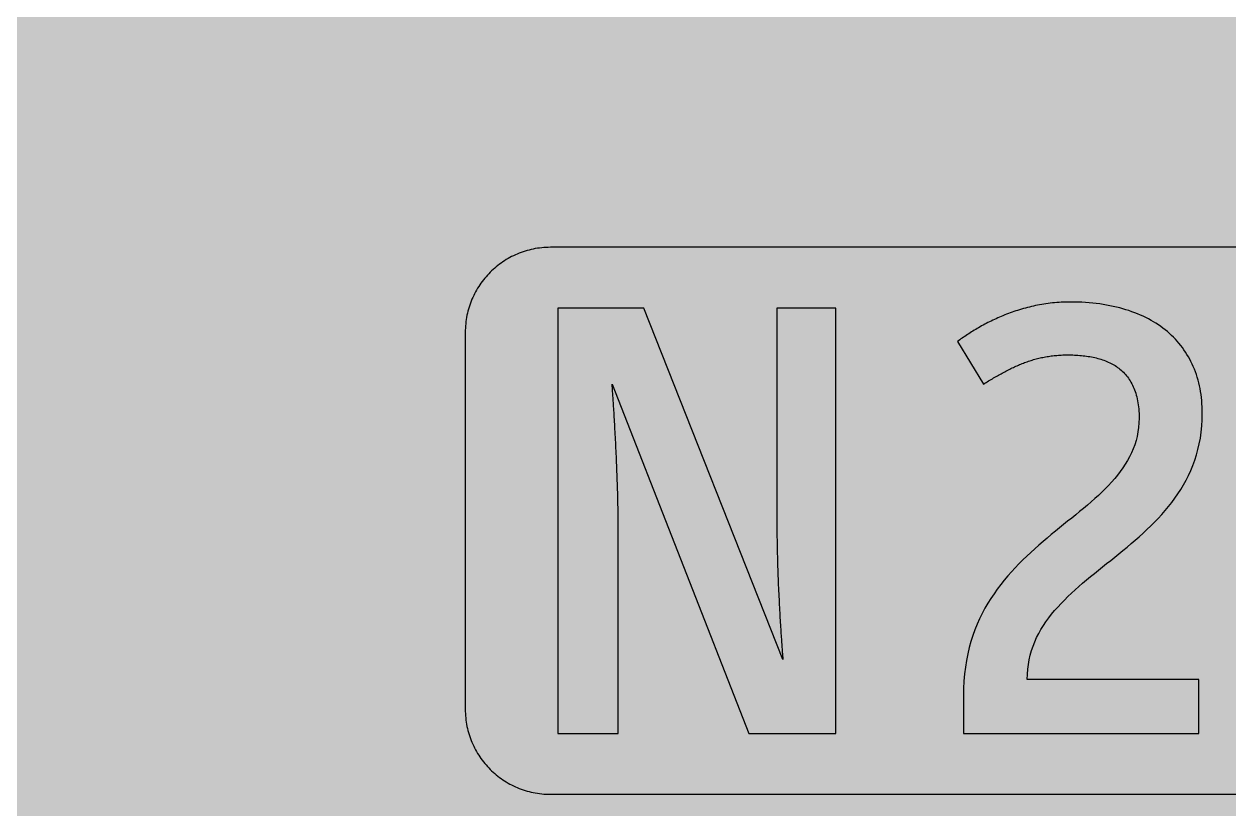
# Model space of a CAD drawing. Header units: millimetres. Extents: x 0 to 423, y 0 to 564.
# Drawn here: x 84.7 to 224.5, y 78.6 to 169.7 of the extents above; entities that cross this region are included whole.
import ezdxf

# ---------------------------------------------------------------- set-up
doc = ezdxf.new("R2010")
doc.units = ezdxf.units.MM

msp = doc.modelspace()

# ---------------------------------------------------------------- hatches: boundary and pattern name
for color, points in [(254, [(21.2189, 0.0537), (20.955, 0.0533), (20.6934, 0.0584), (20.4292, 0.066), (20.1676, 0.0787), (19.906, 0.094), (19.6469, 0.1118), (19.3853, 0.1321), (19.1262, 0.1549), (18.8671, 0.1829), (18.608, 0.2134), (18.349, 0.2464), (18.0924, 0.2845), (17.8359, 0.3251), (17.5793, 0.3683), (17.3253, 0.414), (17.0688, 0.4623), (16.8148, 0.5156), (16.5633, 0.5715), (16.3093, 0.6299), (16.0579, 0.6909), (15.809, 0.7544), (15.56, 0.823), (15.3111, 0.8941), (15.0622, 0.9677), (14.8158, 1.0439), (14.5694, 1.1227), (14.3256, 1.2065), (14.0818, 1.2903), (13.8379, 1.3792), (13.5966, 1.4707), (13.3579, 1.5672), (13.1191, 1.6637), (12.8803, 1.7628), (12.6441, 1.8669), (12.4079, 1.9736), (12.1742, 2.0803), (11.9405, 2.192), (11.7094, 2.3089), (11.4808, 2.4257), (11.2522, 2.5451), (11.0236, 2.6695), (10.7975, 2.794), (10.574, 2.9235), (10.3505, 3.0556), (10.1295, 3.1877), (9.9111, 3.3249), (9.6926, 3.4646), (9.4742, 3.6068), (9.2608, 3.7541), (9.0475, 3.9014), (8.8341, 4.0513), (8.6258, 4.2037), (8.4176, 4.3612), (8.2118, 4.5187), (8.0061, 4.6812), (7.8029, 4.8438), (7.6022, 5.0114), (7.4041, 5.1816), (7.206, 5.3518), (7.0129, 5.527), (6.8174, 5.7048), (6.6269, 5.8826), (6.4389, 6.0655), (6.2509, 6.2509), (6.0655, 6.4389), (5.8852, 6.6269), (5.7048, 6.8174), (5.527, 7.0104), (5.3518, 7.206), (5.1816, 7.4041), (5.0114, 7.6022), (4.8463, 7.8029), (4.6812, 8.0061), (4.5187, 8.2118), (4.3612, 8.4176), (4.2062, 8.6258), (4.0513, 8.8341), (3.9014, 9.0475), (3.7541, 9.2608), (3.6068, 9.4742), (3.4646, 9.6926), (3.3249, 9.9085), (3.1877, 10.1295), (3.0556, 10.3505), (2.9235, 10.574), (2.794, 10.7975), (2.6695, 11.0236), (2.5451, 11.2522), (2.4257, 11.4808), (2.3063, 11.7094), (2.192, 11.9405), (2.0803, 12.1742), (1.971, 12.4079), (1.8669, 12.6441), (1.7628, 12.8803), (1.6637, 13.1191), (1.5646, 13.3579), (1.4707, 13.5966), (1.3792, 13.8379), (1.2903, 14.0818), (1.2065, 14.3256), (1.1227, 14.5694), (1.0439, 14.8158), (0.9652, 15.0622), (0.8915, 15.3111), (0.823, 15.56), (0.7544, 15.809), (0.6883, 16.0604), (0.6274, 16.3119), (0.569, 16.5633), (0.5131, 16.8148), (0.4623, 17.0688), (0.4115, 17.3253), (0.3658, 17.5793), (0.3226, 17.8359), (0.2819, 18.0924), (0.2464, 18.3515), (0.2134, 18.608), (0.1829, 18.8671), (0.1549, 19.1262), (0.1295, 19.3878), (0.1092, 19.6469), (0.0914, 19.9085), (0.0762, 20.1701), (0.066, 20.4318), (0.0584, 20.6934), (0.0533, 20.955), (0.0508, 21.2192), (0.0522, 543.3314), (0.0533, 543.593), (0.0584, 543.8546), (0.066, 544.1188), (0.0762, 544.3804), (0.0914, 544.642), (0.1092, 544.9011), (0.1295, 545.1627), (0.1549, 545.4218), (0.1829, 545.6809), (0.2134, 545.94), (0.2464, 546.1991), (0.2819, 546.4556), (0.3226, 546.7121), (0.3658, 546.9687), (0.4115, 547.2227), (0.4623, 547.4792), (0.5131, 547.7332), (0.569, 547.9847), (0.6274, 548.2387), (0.6883, 548.4876), (0.7544, 548.7391), (0.823, 548.988), (0.8915, 549.2369), (0.9652, 549.4858), (1.0439, 549.7322), (1.1227, 549.9786), (1.2065, 550.2224), (1.2903, 550.4663), (1.3792, 550.7076), (1.4707, 550.9489), (1.5646, 551.1902), (1.6637, 551.4289), (1.7628, 551.6677), (1.8669, 551.9039), (1.971, 552.1401), (2.0803, 552.3738), (2.192, 552.6049), (2.3063, 552.8386), (2.4257, 553.0672), (2.5451, 553.2958), (2.6695, 553.5244), (2.794, 553.7505), (2.9235, 553.974), (3.0556, 554.1975), (3.1877, 554.4185), (3.3249, 554.6369), (3.4646, 554.8554), (3.6068, 555.0738), (3.7541, 555.2872), (3.9014, 555.5005), (4.0513, 555.7114), (4.2062, 555.9222), (4.3612, 556.1305), (4.5187, 556.3362), (4.6812, 556.5419), (4.8463, 556.7451), (5.0114, 556.9458), (5.1816, 557.1439), (5.3518, 557.342), (5.527, 557.5351), (5.7048, 557.7281), (5.8852, 557.9212), (6.0655, 558.1091), (6.2509, 558.2971), (6.4389, 558.4825), (6.6269, 558.6628), (6.8174, 558.8432), (7.0129, 559.021), (7.206, 559.1937), (7.4041, 559.3664), (7.6022, 559.5366), (7.8029, 559.7017), (8.0061, 559.8668), (8.2118, 560.0268), (8.4176, 560.1868), (8.6258, 560.3418), (8.8341, 560.4967), (9.0475, 560.6466), (9.2608, 560.7939), (9.4742, 560.9387), (9.6926, 561.0835), (9.9111, 561.2232), (10.1295, 561.3603), (10.3505, 561.4924), (10.574, 561.6245), (10.7975, 561.754), (11.0236, 561.8785), (11.2522, 562.0029), (11.4808, 562.1223), (11.7094, 562.2392), (11.9405, 562.356), (12.1742, 562.4678), (12.4079, 562.5744), (12.6441, 562.6811), (12.8803, 562.7853), (13.1191, 562.8843), (13.3579, 562.9834), (13.5966, 563.0774), (13.8379, 563.1688), (14.0818, 563.2577), (14.3256, 563.3415), (14.5694, 563.4253), (14.8158, 563.5041), (15.0622, 563.5803), (15.3111, 563.6539), (15.56, 563.7251), (15.809, 563.7936), (16.0579, 563.8571), (16.3093, 563.9206), (16.5633, 563.9791), (16.8148, 564.0349), (17.0688, 564.0857), (17.3253, 564.1365), (17.5793, 564.1823), (17.8359, 564.2254), (18.0924, 564.2635), (18.349, 564.3016), (18.608, 564.3347), (18.8671, 564.3651), (19.1262, 564.3931), (19.3853, 564.4185), (19.6469, 564.4388), (19.906, 564.4566), (20.1676, 564.4718), (20.4292, 564.482), (20.6934, 564.4896), (20.955, 564.4947), (21.2166, 564.4972), (402.2189, 564.4981), (402.4808, 564.4947), (402.7424, 564.4896), (403.0066, 564.482), (403.2682, 564.4718), (403.5298, 564.4566), (403.7889, 564.4388), (404.0505, 564.4185), (404.3096, 564.3931), (404.5687, 564.3651), (404.8277, 564.3347), (405.0868, 564.3016), (405.3434, 564.2635), (405.5999, 564.2254), (405.8564, 564.1823), (406.113, 564.1365), (406.367, 564.0857), (406.621, 564.0349), (406.875, 563.9791), (407.1264, 563.9206), (407.3779, 563.8571), (407.6268, 563.7936), (407.8783, 563.7251), (408.1272, 563.6539), (408.3736, 563.5803), (408.62, 563.5041), (408.8663, 563.4253), (409.1102, 563.3415), (409.354, 563.2577), (409.5979, 563.1688), (409.8392, 563.0774), (410.0805, 562.9834), (410.3192, 562.8843), (410.5554, 562.7853), (410.7942, 562.6811), (411.0279, 562.5744), (411.2616, 562.4678), (411.4952, 562.356), (411.7264, 562.2392), (411.9575, 562.1223), (412.1861, 562.0029), (412.4122, 561.8785), (412.6382, 561.754), (412.8643, 561.6245), (413.0853, 561.4924), (413.3063, 561.3603), (413.5272, 561.2232), (413.7457, 561.0835), (413.9616, 560.9387), (414.1775, 560.7939), (414.3908, 560.6466), (414.6017, 560.4967), (414.8125, 560.3418), (415.0208, 560.1868), (415.2265, 560.0268), (415.4297, 559.8668), (415.6329, 559.7017), (415.8336, 559.5366), (416.0342, 559.3664), (416.2298, 559.1937), (416.4254, 559.021), (416.6184, 558.8432), (416.8089, 558.6628), (416.9994, 558.4825), (417.1848, 558.2971), (417.3703, 558.1091), (417.5531, 557.9212), (417.7335, 557.7281), (417.9087, 557.5351), (418.084, 557.342), (418.2567, 557.1439), (418.4244, 556.9458), (418.592, 556.7451), (418.7546, 556.5419), (418.9171, 556.3362), (419.0746, 556.1305), (419.2321, 555.9222), (419.3845, 555.7114), (419.5369, 555.5005), (419.6842, 555.2872), (419.829, 555.0738), (419.9712, 554.8554), (420.1109, 554.6369), (420.2481, 554.4185), (420.3827, 554.1975), (420.5148, 553.974), (420.6418, 553.7505), (420.7688, 553.5244), (420.8907, 553.2958), (421.0126, 553.0672), (421.1295, 552.8386), (421.2438, 552.6049), (421.3555, 552.3738), (421.4647, 552.1401), (421.5689, 551.9039), (421.673, 551.6677), (421.7746, 551.4289), (421.8711, 551.1902), (421.9651, 550.9489), (422.0566, 550.7076), (422.1455, 550.4663), (422.2318, 550.2224), (422.3131, 549.9786), (422.3918, 549.7322), (422.4706, 549.4858), (422.5442, 549.2369), (422.6128, 548.988), (422.6814, 548.7391), (422.7449, 548.4876), (422.8084, 548.2387), (422.8668, 547.9847), (422.9227, 547.7332), (422.9735, 547.4792), (423.0243, 547.2227), (423.07, 546.9687), (423.1132, 546.7121), (423.1513, 546.4556), (423.1894, 546.1991), (423.2224, 545.94), (423.2529, 545.6809), (423.2808, 545.4218), (423.3037, 545.1627), (423.3266, 544.9011), (423.3443, 544.642), (423.357, 544.3804), (423.3697, 544.1188), (423.3774, 543.8546), (423.3824, 543.593), (423.385, 543.3314), (423.3855, 21.2203), (423.3824, 20.955), (423.3774, 20.6934), (423.3697, 20.4318), (423.357, 20.1701), (423.3443, 19.9085), (423.3266, 19.6469), (423.3037, 19.3878), (423.2808, 19.1262), (423.2529, 18.8671), (423.2224, 18.608), (423.1894, 18.3515), (423.1513, 18.0924), (423.1132, 17.8359), (423.07, 17.5793), (423.0243, 17.3253), (422.9735, 17.0688), (422.9227, 16.8148), (422.8668, 16.5633), (422.8084, 16.3119), (422.7449, 16.0604), (422.6814, 15.809), (422.6128, 15.56), (422.5442, 15.3111), (422.4706, 15.0622), (422.3918, 14.8158), (422.3131, 14.5694), (422.2318, 14.3256), (422.1455, 14.0818), (422.0566, 13.8379), (421.9651, 13.5966), (421.8711, 13.3579), (421.7746, 13.1191), (421.673, 12.8803), (421.5689, 12.6441), (421.4647, 12.4079), (421.3555, 12.1742), (421.2438, 11.9405), (421.1295, 11.7094), (421.0126, 11.4808), (420.8907, 11.2522), (420.7688, 11.0236), (420.6418, 10.7975), (420.5148, 10.574), (420.3827, 10.3505), (420.2481, 10.1295), (420.1109, 9.9085), (419.9712, 9.6926), (419.829, 9.4742), (419.6842, 9.2608), (419.5369, 9.0475), (419.3845, 8.8341), (419.2321, 8.6258), (419.0746, 8.4176), (418.9171, 8.2118), (418.7546, 8.0061), (418.592, 7.8029), (418.4244, 7.6022), (418.2567, 7.4041), (418.084, 7.206), (417.9087, 7.0104), (417.7335, 6.8174), (417.5531, 6.6269), (417.3703, 6.4389), (417.1848, 6.2509), (416.9994, 6.0655), (416.8089, 5.8826), (416.6184, 5.7048), (416.4254, 5.527), (416.2298, 5.3518), (416.0342, 5.1816), (415.8336, 5.0114), (415.6329, 4.8438), (415.4297, 4.6812), (415.2265, 4.5187), (415.0208, 4.3612), (414.8125, 4.2037), (414.6017, 4.0513), (414.3908, 3.9014), (414.1775, 3.7541), (413.9616, 3.6068), (413.7457, 3.4646), (413.5272, 3.3249), (413.3063, 3.1877), (413.0853, 3.0556), (412.8643, 2.9235), (412.6382, 2.794), (412.4122, 2.6695), (412.1861, 2.5451), (411.9575, 2.4257), (411.7264, 2.3089), (411.4952, 2.192), (411.2616, 2.0803), (411.0279, 1.9736), (410.7942, 1.8669), (410.5554, 1.7628), (410.3192, 1.6637), (410.0805, 1.5672), (409.8392, 1.4707), (409.5979, 1.3792), (409.354, 1.2903), (409.1102, 1.2065), (408.8663, 1.1227), (408.62, 1.0439), (408.3736, 0.9677), (408.1272, 0.8941), (407.8783, 0.823), (407.6268, 0.7544), (407.3779, 0.6909), (407.1264, 0.6299), (406.875, 0.5715), (406.621, 0.5156), (406.367, 0.4623), (406.113, 0.414), (405.8564, 0.3683), (405.5999, 0.3251), (405.3434, 0.2845), (405.0868, 0.2464), (404.8277, 0.2134), (404.5687, 0.1829), (404.3096, 0.1549), (404.0505, 0.1321), (403.7889, 0.1118), (403.5298, 0.094), (403.2682, 0.0787), (403.0066, 0.066), (402.7424, 0.0584), (402.4808, 0.0533), (402.2166, 0.0533)]), (104, [(260.0494, 80.3106), (260.3043, 80.3123), (260.5557, 80.3224), (260.8072, 80.3377), (261.0587, 80.3605), (261.305, 80.3885), (261.5514, 80.424), (261.7978, 80.4647), (262.0391, 80.5104), (262.2779, 80.5612), (262.5166, 80.6196), (262.7528, 80.6831), (262.9865, 80.7542), (263.2177, 80.8279), (263.4437, 80.9092), (263.6698, 80.9955), (263.8933, 81.0844), (264.1143, 81.1809), (264.3302, 81.2825), (264.5461, 81.3892), (264.7569, 81.501), (264.9652, 81.6178), (265.1709, 81.7397), (265.3716, 81.8642), (265.5722, 81.9963), (265.7653, 82.1309), (265.9583, 82.2706), (266.1463, 82.4154), (266.3317, 82.5652), (266.512, 82.7176), (266.6898, 82.8751), (266.8626, 83.0377), (267.0327, 83.2028), (267.1978, 83.373), (267.3604, 83.5457), (267.5179, 83.7235), (267.6703, 83.9038), (267.8201, 84.0892), (267.9649, 84.2772), (268.1046, 84.4677), (268.2392, 84.6633), (268.3688, 84.8639), (268.4958, 85.0646), (268.6177, 85.2703), (268.7345, 85.4786), (268.8463, 85.6894), (268.953, 85.9053), (269.0546, 86.1212), (269.1486, 86.3422), (269.24, 86.5657), (269.3264, 86.7918), (269.4076, 87.0179), (269.4813, 87.249), (269.5524, 87.4827), (269.6159, 87.7189), (269.6718, 87.9551), (269.7251, 88.1964), (269.7709, 88.4377), (269.8115, 88.6816), (269.8471, 88.9279), (269.875, 89.1769), (269.8979, 89.4283), (269.9131, 89.6798), (269.9233, 89.9312), (269.9258, 90.1878), (269.9272, 133.9328), (269.9233, 134.1857), (269.9131, 134.4397), (269.8979, 134.6911), (269.875, 134.94), (269.8471, 135.189), (269.8115, 135.4353), (269.7709, 135.6792), (269.7251, 135.923), (269.6718, 136.1618), (269.6159, 136.4005), (269.5524, 136.6342), (269.4813, 136.8679), (269.4076, 137.099), (269.3264, 137.3276), (269.24, 137.5537), (269.1486, 137.7747), (269.0546, 137.9957), (268.953, 138.2141), (268.8463, 138.4275), (268.7345, 138.6383), (268.6177, 138.8466), (268.4958, 139.0523), (268.3688, 139.2555), (268.2392, 139.4536), (268.1046, 139.6492), (267.9649, 139.8422), (267.8201, 140.0302), (267.6703, 140.2131), (267.5179, 140.396), (267.3604, 140.5738), (267.1978, 140.7465), (267.0327, 140.9167), (266.8626, 141.0818), (266.6898, 141.2418), (266.512, 141.3993), (266.3317, 141.5542), (266.1463, 141.7015), (265.9583, 141.8463), (265.7653, 141.986), (265.5722, 142.1232), (265.3716, 142.2527), (265.1709, 142.3797), (264.9652, 142.4991), (264.7569, 142.6159), (264.5461, 142.7277), (264.3302, 142.8344), (264.1143, 142.936), (263.8933, 143.0325), (263.6698, 143.1239), (263.4437, 143.2103), (263.2177, 143.289), (262.9865, 143.3652), (262.7528, 143.4338), (262.5166, 143.4973), (262.2779, 143.5557), (262.0391, 143.6091), (261.7978, 143.6548), (261.5514, 143.6954), (261.305, 143.731), (261.0587, 143.7589), (260.8072, 143.7818), (260.5557, 143.797), (260.3043, 143.8072), (260.0477, 143.8097), (145.7494, 143.8106), (145.4937, 143.8072), (145.2397, 143.797), (144.9883, 143.7818), (144.7394, 143.7589), (144.4904, 143.731), (144.2441, 143.6954), (144.0002, 143.6548), (143.7589, 143.6091), (143.5176, 143.5557), (143.2789, 143.4973), (143.0452, 143.4338), (142.8115, 143.3652), (142.5804, 143.289), (142.3518, 143.2103), (142.1257, 143.1239), (141.9047, 143.0325), (141.6837, 142.936), (141.4653, 142.8344), (141.2519, 142.7277), (141.0411, 142.6159), (140.8328, 142.4991), (140.6271, 142.3797), (140.4239, 142.2527), (140.2258, 142.1232), (140.0302, 141.986), (139.8397, 141.8463), (139.6492, 141.7015), (139.4663, 141.5542), (139.2834, 141.3993), (139.1082, 141.2418), (138.9329, 141.0818), (138.7653, 140.9167), (138.5976, 140.7465), (138.4376, 140.5738), (138.2801, 140.396), (138.1252, 140.2131), (137.9779, 140.0302), (137.8331, 139.8422), (137.6934, 139.6492), (137.5588, 139.4536), (137.4267, 139.2555), (137.2997, 139.0523), (137.1803, 138.8466), (137.0635, 138.6383), (136.9517, 138.4275), (136.845, 138.2141), (136.7434, 137.9957), (136.6469, 137.7747), (136.5555, 137.5537), (136.4691, 137.3276), (136.3904, 137.099), (136.3142, 136.8679), (136.2456, 136.6342), (136.1821, 136.4005), (136.1237, 136.1618), (136.0703, 135.923), (136.0246, 135.6792), (135.984, 135.4353), (135.951, 135.189), (135.9205, 134.94), (135.9002, 134.6911), (135.8824, 134.4397), (135.8748, 134.1857), (135.8697, 133.9317), (135.8717, 90.1884), (135.8748, 89.9312), (135.8824, 89.6798), (135.9002, 89.4283), (135.9205, 89.1769), (135.951, 88.9279), (135.984, 88.6816), (136.0246, 88.4377), (136.0703, 88.1964), (136.1237, 87.9551), (136.1821, 87.7189), (136.2456, 87.4827), (136.3142, 87.249), (136.3904, 87.0179), (136.4691, 86.7918), (136.5555, 86.5657), (136.6469, 86.3422), (136.7434, 86.1212), (136.845, 85.9053), (136.9517, 85.6894), (137.0635, 85.4786), (137.1803, 85.2703), (137.2997, 85.0646), (137.4267, 84.8639), (137.5588, 84.6633), (137.6934, 84.4677), (137.8331, 84.2772), (137.9779, 84.0892), (138.1252, 83.9038), (138.2801, 83.7235), (138.4376, 83.5457), (138.5976, 83.373), (138.7653, 83.2028), (138.9329, 83.0377), (139.1082, 82.8751), (139.2834, 82.7176), (139.4663, 82.5652), (139.6492, 82.4154), (139.8397, 82.2706), (140.0302, 82.1309), (140.2258, 81.9963), (140.4239, 81.8642), (140.6271, 81.7397), (140.8328, 81.6178), (141.0411, 81.501), (141.2519, 81.3892), (141.4653, 81.2825), (141.6837, 81.1809), (141.9047, 81.0844), (142.1257, 80.9955), (142.3518, 80.9092), (142.5804, 80.8279), (142.8115, 80.7542), (143.0452, 80.6831), (143.2789, 80.6196), (143.5176, 80.5612), (143.7589, 80.5104), (144.0002, 80.4647), (144.2441, 80.424), (144.4904, 80.3885), (144.7394, 80.3605), (144.9883, 80.3377), (145.2397, 80.3224), (145.4937, 80.3123), (145.7477, 80.3097)]), (254, [(205.7576, 131.3212), (205.9635, 131.318), (206.1718, 131.3155), (206.3775, 131.3104), (206.5833, 131.3028), (206.7865, 131.2926), (206.9897, 131.2799), (207.1903, 131.2647), (207.391, 131.2469), (207.5891, 131.2266), (207.7847, 131.2037), (207.9803, 131.1783), (208.1759, 131.1504), (208.3664, 131.1199), (208.5569, 131.0843), (208.7448, 131.0462), (208.9328, 131.0056), (209.1157, 130.9624), (209.2985, 130.9167), (209.4789, 130.8659), (209.6567, 130.8125), (209.8319, 130.7541), (210.0047, 130.6932), (210.1748, 130.6297), (210.3425, 130.5611), (210.5076, 130.49), (210.6701, 130.4138), (210.8302, 130.3325), (210.9876, 130.2487), (211.1426, 130.1623), (211.2924, 130.0709), (211.4398, 129.9743), (211.5845, 129.8727), (211.7268, 129.7686), (211.8639, 129.6594), (211.9986, 129.5451), (212.1306, 129.4282), (212.2576, 129.3063), (212.3821, 129.1768), (212.5015, 129.0447), (212.6183, 128.9075), (212.7326, 128.7653), (212.8393, 128.6205), (212.946, 128.4681), (213.045, 128.3106), (213.1416, 128.1481), (213.233, 127.9804), (213.3219, 127.8077), (213.4057, 127.6299), (213.4845, 127.4445), (213.5581, 127.2565), (213.6292, 127.061), (213.6927, 126.8603), (213.7537, 126.6546), (213.8096, 126.4412), (213.8604, 126.2228), (213.9061, 125.9992), (213.9467, 125.7681), (213.9823, 125.5319), (214.0128, 125.2906), (214.0356, 125.0417), (214.056, 124.7851), (214.0712, 124.5235), (214.0788, 124.2568), (214.0814, 123.9825), (214.0661, 123.4313), (214.0229, 122.8928), (213.9518, 122.3721), (213.8528, 121.8616), (213.7283, 121.3663), (213.5784, 120.8811), (213.4032, 120.4087), (213.2051, 119.9464), (212.9841, 119.4943), (212.7428, 119.0523), (212.4812, 118.618), (212.1992, 118.1938), (211.8995, 117.7747), (211.582, 117.3658), (211.2467, 116.9619), (210.8962, 116.5631), (210.5304, 116.1694), (210.1494, 115.7808), (209.7583, 115.3947), (209.3519, 115.0137), (208.9353, 114.6353), (208.5086, 114.2568), (208.0743, 113.8809), (207.6298, 113.5075), (207.1776, 113.1316), (206.7204, 112.7557), (206.2556, 112.3798), (205.7883, 111.9988), (205.3158, 111.6178), (204.8408, 111.2342), (204.3633, 110.8456), (203.8858, 110.4519), (203.4083, 110.0557), (202.9308, 109.6518), (202.4558, 109.2403), (201.9859, 108.8238), (201.516, 108.3996), (201.0537, 107.9678), (200.594, 107.5258), (200.1418, 107.0737), (199.6999, 106.614), (199.263, 106.1415), (198.8363, 105.6589), (198.4197, 105.1636), (198.0159, 104.6531), (197.6222, 104.1324), (197.2437, 103.5964), (196.8779, 103.0478), (196.5274, 102.4814), (196.1921, 101.8997), (195.8746, 101.3028), (195.5724, 100.6881), (195.2904, 100.0557), (195.0288, 99.4029), (194.7875, 98.7323), (194.5691, 98.044), (194.371, 97.3328), (194.1957, 96.6013), (194.0458, 95.8494), (193.9214, 95.0747), (193.8223, 94.2772), (193.7512, 93.4542), (193.7055, 92.6084), (193.6928, 91.7397), (193.693, 87.3662), (220.9973, 87.3662), (220.9973, 93.6442), (201.1013, 93.6442), (201.1147, 94.2391), (201.1578, 94.8207), (201.229, 95.3872), (201.328, 95.9383), (201.4525, 96.4768), (201.6023, 97.0026), (201.7751, 97.5131), (201.9732, 98.0135), (202.1916, 98.5012), (202.4329, 98.9762), (202.6945, 99.4435), (202.9739, 99.8982), (203.2737, 100.3452), (203.5912, 100.7847), (203.9264, 101.2139), (204.2744, 101.6381), (204.6402, 102.0521), (205.0186, 102.4611), (205.4098, 102.8649), (205.8137, 103.2637), (206.2277, 103.6574), (206.6519, 104.046), (207.0862, 104.4321), (207.5282, 104.8156), (207.9803, 105.1966), (208.4349, 105.5776), (208.8972, 105.9561), (209.3646, 106.3346), (209.8345, 106.7105), (210.3095, 107.0889), (210.7844, 107.4699), (211.2594, 107.8509), (211.7344, 108.237), (212.2119, 108.6231), (212.6844, 109.0143), (213.1543, 109.408), (213.6216, 109.8093), (214.0839, 110.2131), (214.5411, 110.6246), (214.9907, 111.0412), (215.4326, 111.4679), (215.867, 111.8997), (216.2912, 112.3391), (216.7052, 112.7887), (217.109, 113.2484), (217.5002, 113.7183), (217.8787, 114.1959), (218.2444, 114.6886), (218.5949, 115.1915), (218.9277, 115.7046), (219.2452, 116.2329), (219.5449, 116.7765), (219.8243, 117.3302), (220.0859, 117.9017), (220.3272, 118.4885), (220.5457, 119.0904), (220.7438, 119.7077), (220.9165, 120.3427), (221.0664, 120.9954), (221.1908, 121.6685), (221.2899, 122.3569), (221.361, 123.0681), (221.4042, 123.7971), (221.4194, 124.5464), (221.4143, 124.9223), (221.4016, 125.2906), (221.3813, 125.6563), (221.3534, 126.017), (221.3153, 126.3726), (221.2696, 126.7231), (221.2162, 127.0686), (221.1553, 127.4115), (221.0841, 127.7468), (221.0079, 128.077), (220.9216, 128.4046), (220.8276, 128.7247), (220.726, 129.0396), (220.6168, 129.352), (220.4999, 129.6568), (220.3755, 129.9566), (220.2434, 130.2512), (220.1037, 130.5408), (219.9564, 130.8252), (219.8014, 131.1046), (219.6389, 131.379), (219.4687, 131.6457), (219.2909, 131.9098), (219.1055, 132.1664), (218.9124, 132.4178), (218.7118, 132.6642), (218.506, 132.903), (218.2901, 133.1392), (218.0692, 133.3678), (217.8406, 133.5888), (217.6043, 133.8072), (217.363, 134.018), (217.1116, 134.2238), (216.855, 134.4244), (216.5909, 134.6175), (216.3216, 134.8054), (216.0422, 134.9858), (215.7578, 135.161), (215.4682, 135.3312), (215.171, 135.4938), (214.8662, 135.6512), (214.5538, 135.8011), (214.2363, 135.9459), (213.9112, 136.083), (213.581, 136.2151), (213.2432, 136.3396), (212.9003, 136.459), (212.5497, 136.5707), (212.1916, 136.6774), (211.8309, 136.7765), (211.4601, 136.8704), (211.0842, 136.9568), (210.7032, 137.0355), (210.3145, 137.1067), (209.9208, 137.1727), (209.5221, 137.2337), (209.1157, 137.2845), (208.7042, 137.3302), (208.2851, 137.3708), (207.8634, 137.4013), (207.4316, 137.4267), (206.9973, 137.4445), (206.5553, 137.4546), (206.1083, 137.4572), (205.8416, 137.4572), (205.5774, 137.4496), (205.3133, 137.4419), (205.0517, 137.4292), (204.7926, 137.414), (204.5335, 137.3962), (204.277, 137.3734), (204.023, 137.348), (203.7715, 137.32), (203.52, 137.287), (203.2711, 137.254), (203.0247, 137.2159), (202.7784, 137.1752), (202.5345, 137.1321), (202.2932, 137.0863), (202.0545, 137.0381), (201.8182, 136.9873), (201.582, 136.9339), (201.3483, 136.8781), (201.1147, 136.8196), (200.8861, 136.7612), (200.6575, 136.6977), (200.4314, 136.6317), (200.2079, 136.5656), (199.9869, 136.4945), (199.7659, 136.4234), (199.5475, 136.3523), (199.3316, 136.2761), (199.1182, 136.1999), (198.9074, 136.1211), (198.6966, 136.0399), (198.4883, 135.9586), (198.2826, 135.8748), (198.0794, 135.7909), (197.8787, 135.7046), (197.678, 135.6157), (197.4825, 135.5268), (197.2869, 135.4379), (197.0938, 135.3464), (196.9033, 135.2525), (196.7128, 135.1585), (196.5274, 135.0645), (196.342, 134.9705), (196.1617, 134.874), (195.9813, 134.7775), (195.8035, 134.6784), (195.6257, 134.5794), (195.453, 134.4803), (195.2828, 134.3812), (195.1126, 134.2822), (194.945, 134.1806), (194.7824, 134.0815), (194.6199, 133.9799), (194.4599, 133.8783), (194.3024, 133.7767), (194.1449, 133.6777), (193.9925, 133.5761), (193.8426, 133.4745), (193.6928, 133.3729), (193.548, 133.2713), (193.4032, 133.1722), (193.261, 133.0706), (193.1238, 132.9715), (192.9867, 132.8725), (196.0203, 127.9342), (196.1667, 128.0262), (196.3166, 128.1176), (196.4639, 128.2065), (196.6087, 128.2954), (196.756, 128.3843), (196.9008, 128.4732), (197.0481, 128.5596), (197.1929, 128.6459), (197.3377, 128.7297), (197.4825, 128.8136), (197.6272, 128.8974), (197.7695, 128.9787), (197.9143, 129.0599), (198.0565, 129.1387), (198.2013, 129.2174), (198.3435, 129.2962), (198.4883, 129.3724), (198.6305, 129.446), (198.7728, 129.5222), (198.9176, 129.5933), (199.0598, 129.6645), (199.2046, 129.7356), (199.3468, 129.8042), (199.4916, 129.8727), (199.6338, 129.9388), (199.7786, 130.0048), (199.9234, 130.0683), (200.0682, 130.1318), (200.213, 130.1928), (200.3577, 130.2512), (200.5025, 130.3096), (200.6498, 130.368), (200.7972, 130.4239), (200.9419, 130.4773), (201.0918, 130.5306), (201.2391, 130.5814), (201.389, 130.6297), (201.5363, 130.6779), (201.6862, 130.7236), (201.8386, 130.7694), (201.9884, 130.8125), (202.1408, 130.8532), (202.2958, 130.8938), (202.4482, 130.9319), (202.6031, 130.97), (202.7606, 131.003), (202.9155, 131.0361), (203.073, 131.0691), (203.233, 131.097), (203.393, 131.125), (203.5531, 131.1529), (203.7156, 131.1758), (203.8782, 131.1986), (204.0433, 131.2189), (204.2084, 131.2393), (204.3735, 131.2545), (204.5411, 131.2697), (204.7113, 131.2824), (204.8815, 131.2951), (205.0542, 131.3028), (205.2269, 131.3104), (205.4022, 131.3155), (205.5774, 131.318), (205.7552, 131.3205)]), (254, [(178.8749, 87.3662), (178.8749, 136.7536), (172.0314, 136.7536), (172.0314, 112.5538), (172.0317, 112.1562), (172.0317, 111.76), (172.0342, 111.3638), (172.0393, 110.9701), (172.0418, 110.5789), (172.0469, 110.1877), (172.0545, 109.7966), (172.0596, 109.408), (172.0672, 109.0219), (172.0774, 108.6383), (172.085, 108.2573), (172.0952, 107.8789), (172.1053, 107.503), (172.1155, 107.127), (172.1282, 106.7562), (172.1409, 106.3904), (172.1536, 106.0247), (172.1663, 105.664), (172.179, 105.3084), (172.1942, 104.9553), (172.2069, 104.6074), (172.2222, 104.2619), (172.2374, 103.9216), (172.2526, 103.5863), (172.2679, 103.2535), (172.2857, 102.9284), (172.3009, 102.6084), (172.3161, 102.2934), (172.3339, 101.9835), (172.3492, 101.6787), (172.3669, 101.379), (172.3822, 101.0869), (172.4, 100.7999), (172.4152, 100.5205), (172.433, 100.2487), (172.4482, 99.982), (172.466, 99.7204), (172.4812, 99.4689), (172.4965, 99.2226), (172.5117, 98.9863), (172.527, 98.7552), (172.5422, 98.5342), (172.5574, 98.3183), (172.5727, 98.1126), (172.5854, 97.9145), (172.6006, 97.724), (172.6133, 97.5436), (172.626, 97.3709), (172.6387, 97.2083), (172.6489, 97.0559), (172.659, 96.9112), (172.6717, 96.7765), (172.6794, 96.6521), (172.6895, 96.5378), (172.6971, 96.4311), (172.7048, 96.3371), (172.7124, 96.2533), (172.7175, 96.1796), (172.7225, 96.1161), (172.7276, 96.0653), (172.7302, 96.0247), (172.7327, 95.9942), (172.7352, 95.979), (172.7352, 95.9714), (156.5811, 136.7536), (146.6314, 136.7536), (146.6314, 87.3662), (153.6167, 87.3662), (153.6167, 111.5656), (153.6141, 111.8972), (153.6141, 112.2324), (153.6116, 112.5703), (153.6065, 112.9106), (153.604, 113.2535), (153.5989, 113.599), (153.5913, 113.9444), (153.5862, 114.2924), (153.5786, 114.6429), (153.5684, 114.9934), (153.5608, 115.3439), (153.5506, 115.6945), (153.5405, 116.0475), (153.5278, 116.398), (153.5176, 116.7486), (153.5049, 117.0991), (153.4922, 117.4471), (153.4795, 117.795), (153.4668, 118.143), (153.4516, 118.4885), (153.4363, 118.8288), (153.4236, 119.1717), (153.4084, 119.5095), (153.3931, 119.8448), (153.3754, 120.1776), (153.3601, 120.5052), (153.3449, 120.8303), (153.3296, 121.1529), (153.3119, 121.4704), (153.2966, 121.7828), (153.2788, 122.0902), (153.2636, 122.395), (153.2458, 122.6922), (153.2306, 122.9868), (153.2128, 123.2738), (153.1976, 123.5532), (153.1798, 123.8301), (153.1645, 124.0968), (153.1493, 124.3584), (153.1341, 124.6149), (153.1188, 124.8613), (153.1036, 125.1026), (153.0883, 125.3338), (153.0731, 125.5573), (153.0604, 125.7732), (153.0452, 125.9815), (153.0325, 126.1796), (153.0198, 126.3675), (153.0071, 126.5479), (152.9969, 126.7181), (152.9842, 126.8781), (152.974, 127.0279), (152.9664, 127.1651), (152.9563, 127.2946), (152.9486, 127.4115), (152.941, 127.5182), (152.9334, 127.6147), (152.9283, 127.696), (152.9232, 127.7671), (152.9182, 127.8255), (152.9156, 127.8738), (152.9131, 127.9068), (152.9105, 127.9271), (152.9105, 127.9322), (168.7862, 87.3662)])]:
    msp.add_hatch(color=color).paths.add_polyline_path(points)
h = msp.add_hatch(color=59)
h.paths.add_polyline_path([(411.0383, 444.5536), (141.1633, 552.1509), (118.2328, 552.1509), (411.0383, 409.2759), (411.0383, 416.3314), (246.4717, 493.8804), (272.1282, 495.5258), (411.0383, 437.4981)])
h.paths.add_polyline_path([(217.0105, 12.4009), (217.0105, 75.0189), (188.7883, 75.0189), (188.7883, 12.4009)], flags=16)
h.paths.add_polyline_path([(217.0105, 149.1023), (217.0105, 201.137), (251.6822, 239.9425), (246.9515, 239.9425), (215.5169, 204.7582), (204.7586, 230.8377), (223.7299, 249.24), (223.7029, 249.2959), (223.6775, 249.3518), (223.6521, 249.4077), (223.6267, 249.4661), (223.6038, 249.522), (223.5784, 249.5779), (223.553, 249.6363), (223.5302, 249.6922), (223.5073, 249.7506), (223.4819, 249.8065), (223.459, 249.8649), (223.4362, 249.9208), (223.4133, 249.9792), (223.3905, 250.0376), (223.3676, 250.096), (223.3473, 250.1519), (223.3244, 250.2103), (223.3016, 250.2687), (223.2812, 250.3272), (223.2609, 250.3856), (223.2381, 250.444), (223.2177, 250.4999), (223.1974, 250.5583), (223.1771, 250.6167), (223.1568, 250.6751), (223.1365, 250.7361), (223.1161, 250.7945), (223.0984, 250.8529), (223.078, 250.9114), (223.0603, 250.9698), (223.0399, 251.0282), (223.0222, 251.0892), (223.0044, 251.1476), (222.9866, 251.206), (222.9688, 251.2644), (222.951, 251.3254), (222.9333, 251.3838), (222.9155, 251.4448), (222.8977, 251.5032), (222.8825, 251.5616), (222.8647, 251.6226), (222.8494, 251.6835), (222.8342, 251.7419), (222.8164, 251.8029), (222.8012, 251.8613), (222.7859, 251.9223), (222.7707, 251.9807), (222.758, 252.0417), (222.7428, 252.1026), (222.7275, 252.1636), (222.7148, 252.222), (222.6996, 252.283), (222.6869, 252.3439), (222.6742, 252.4049), (222.6589, 252.4633), (222.6462, 252.5243), (222.6335, 252.5852), (222.6208, 252.6462), (222.6081, 252.7071), (222.598, 252.7681), (222.5853, 252.8291), (222.5751, 252.89), (222.5624, 252.951), (222.5523, 253.0119), (203.3104, 234.3475), (152.2497, 358.1231), (126.4528, 358.1231), (188.7883, 194.0814), (188.7883, 149.1023)], flags=16)
h.paths.add_polyline_path([(121.6875, 432.2064), (110.7722, 458.6647), (124.302, 499.0246), (134.0224, 491.1531), (127.405, 520.4009), (103.0676, 516.2197), (112.7883, 508.3482), (86.9075, 462.1925), (98.3008, 432.2064)], flags=16)
h.paths.add_polyline_path([(317.8736, 314.0259), (349.3865, 349.2952), (364.7447, 337.4771), (361.3108, 375.762), (320.0301, 371.8839), (334.0089, 361.127), (285.4508, 314.0259), (290.5181, 314.0259), (339.393, 361.4357), (329.2891, 369.2105), (358.1135, 371.917), (360.5114, 345.186), (348.9399, 354.0908), (313.1425, 314.0259)], flags=16)

# ---------------------------------------------------------------- linework, layer by layer
at = {"color": 104}
msp.add_lwpolyline([(260.0477, 143.8097), (145.7494, 143.8106), (145.4937, 143.8072), (145.2397, 143.797), (144.9883, 143.7818), (144.7394, 143.7589), (144.4904, 143.731), (144.2441, 143.6954), (144.0002, 143.6548), (143.7589, 143.6091), (143.5176, 143.5557), (143.2789, 143.4973), (143.0452, 143.4338), (142.8115, 143.3652), (142.5804, 143.289), (142.3518, 143.2103), (142.1257, 143.1239), (141.9047, 143.0325), (141.6837, 142.936), (141.4653, 142.8344), (141.2519, 142.7277), (141.0411, 142.6159), (140.8328, 142.4991), (140.6271, 142.3797), (140.4239, 142.2527), (140.2258, 142.1232), (140.0302, 141.986), (139.8397, 141.8463), (139.6492, 141.7015), (139.4663, 141.5542), (139.2834, 141.3993), (139.1082, 141.2418), (138.9329, 141.0818), (138.7653, 140.9167), (138.5976, 140.7465), (138.4376, 140.5738), (138.2801, 140.396), (138.1252, 140.2131), (137.9779, 140.0302), (137.8331, 139.8422), (137.6934, 139.6492), (137.5588, 139.4536), (137.4267, 139.2555), (137.2997, 139.0523), (137.1803, 138.8466), (137.0635, 138.6383), (136.9517, 138.4275), (136.845, 138.2141), (136.7434, 137.9957), (136.6469, 137.7747), (136.5555, 137.5537), (136.4691, 137.3276), (136.3904, 137.099), (136.3142, 136.8679), (136.2456, 136.6342), (136.1821, 136.4005), (136.1237, 136.1618), (136.0703, 135.923), (136.0246, 135.6792), (135.984, 135.4353), (135.951, 135.189), (135.9205, 134.94), (135.9002, 134.6911), (135.8824, 134.4397), (135.8748, 134.1857), (135.8697, 133.9317), (135.8717, 90.1884), (135.8748, 89.9312), (135.8824, 89.6798), (135.9002, 89.4283), (135.9205, 89.1769), (135.951, 88.9279), (135.984, 88.6816), (136.0246, 88.4377), (136.0703, 88.1964), (136.1237, 87.9551), (136.1821, 87.7189), (136.2456, 87.4827), (136.3142, 87.249), (136.3904, 87.0179), (136.4691, 86.7918), (136.5555, 86.5657), (136.6469, 86.3422), (136.7434, 86.1212), (136.845, 85.9053), (136.9517, 85.6894), (137.0635, 85.4786), (137.1803, 85.2703), (137.2997, 85.0646), (137.4267, 84.8639), (137.5588, 84.6633), (137.6934, 84.4677), (137.8331, 84.2772), (137.9779, 84.0892), (138.1252, 83.9038), (138.2801, 83.7235), (138.4376, 83.5457), (138.5976, 83.373), (138.7653, 83.2028), (138.9329, 83.0377), (139.1082, 82.8751), (139.2834, 82.7176), (139.4663, 82.5652), (139.6492, 82.4154), (139.8397, 82.2706), (140.0302, 82.1309), (140.2258, 81.9963), (140.4239, 81.8642), (140.6271, 81.7397), (140.8328, 81.6178), (141.0411, 81.501), (141.2519, 81.3892), (141.4653, 81.2825), (141.6837, 81.1809), (141.9047, 81.0844), (142.1257, 80.9955), (142.3518, 80.9092), (142.5804, 80.8279), (142.8115, 80.7542), (143.0452, 80.6831), (143.2789, 80.6196), (143.5176, 80.5612), (143.7589, 80.5104), (144.0002, 80.4647), (144.2441, 80.424), (144.4904, 80.3885), (144.7394, 80.3605), (144.9883, 80.3377), (145.2397, 80.3224), (145.4937, 80.3123), (145.7477, 80.3097), (260.0494, 80.3106)], dxfattribs=at)
at = {"color": 254}
for points in [[(205.7576, 131.3212), (205.9635, 131.318), (206.1718, 131.3155), (206.3775, 131.3104), (206.5833, 131.3028), (206.7865, 131.2926), (206.9897, 131.2799), (207.1903, 131.2647), (207.391, 131.2469), (207.5891, 131.2266), (207.7847, 131.2037), (207.9803, 131.1783), (208.1759, 131.1504), (208.3664, 131.1199), (208.5569, 131.0843), (208.7448, 131.0462), (208.9328, 131.0056), (209.1157, 130.9624), (209.2985, 130.9167), (209.4789, 130.8659), (209.6567, 130.8125), (209.8319, 130.7541), (210.0047, 130.6932), (210.1748, 130.6297), (210.3425, 130.5611), (210.5076, 130.49), (210.6701, 130.4138), (210.8302, 130.3325), (210.9876, 130.2487), (211.1426, 130.1623), (211.2924, 130.0709), (211.4398, 129.9743), (211.5845, 129.8727), (211.7268, 129.7686), (211.8639, 129.6594), (211.9986, 129.5451), (212.1306, 129.4282), (212.2576, 129.3063), (212.3821, 129.1768), (212.5015, 129.0447), (212.6183, 128.9075), (212.7326, 128.7653), (212.8393, 128.6205), (212.946, 128.4681), (213.045, 128.3106), (213.1416, 128.1481), (213.233, 127.9804), (213.3219, 127.8077), (213.4057, 127.6299), (213.4845, 127.4445), (213.5581, 127.2565), (213.6292, 127.061), (213.6927, 126.8603), (213.7537, 126.6546), (213.8096, 126.4412), (213.8604, 126.2228), (213.9061, 125.9992), (213.9467, 125.7681), (213.9823, 125.5319), (214.0128, 125.2906), (214.0356, 125.0417), (214.056, 124.7851), (214.0712, 124.5235), (214.0788, 124.2568), (214.0814, 123.9825), (214.0661, 123.4313), (214.0229, 122.8928), (213.9518, 122.3721), (213.8528, 121.8616), (213.7283, 121.3663), (213.5784, 120.8811), (213.4032, 120.4087), (213.2051, 119.9464), (212.9841, 119.4943), (212.7428, 119.0523), (212.4812, 118.618), (212.1992, 118.1938), (211.8995, 117.7747), (211.582, 117.3658), (211.2467, 116.9619), (210.8962, 116.5631), (210.5304, 116.1694), (210.1494, 115.7808), (209.7583, 115.3947), (209.3519, 115.0137), (208.9353, 114.6353), (208.5086, 114.2568), (208.0743, 113.8809), (207.6298, 113.5075), (207.1776, 113.1316), (206.7204, 112.7557), (206.2556, 112.3798), (205.7883, 111.9988), (205.3158, 111.6178), (204.8408, 111.2342), (204.3633, 110.8456), (203.8858, 110.4519), (203.4083, 110.0557), (202.9308, 109.6518), (202.4558, 109.2403), (201.9859, 108.8238), (201.516, 108.3996), (201.0537, 107.9678), (200.594, 107.5258), (200.1418, 107.0737), (199.6999, 106.614), (199.263, 106.1415), (198.8363, 105.6589), (198.4197, 105.1636), (198.0159, 104.6531), (197.6222, 104.1324), (197.2437, 103.5964), (196.8779, 103.0478), (196.5274, 102.4814), (196.1921, 101.8997), (195.8746, 101.3028), (195.5724, 100.6881), (195.2904, 100.0557), (195.0288, 99.4029), (194.7875, 98.7323), (194.5691, 98.044), (194.371, 97.3328), (194.1957, 96.6013), (194.0458, 95.8494), (193.9214, 95.0747), (193.8223, 94.2772), (193.7512, 93.4542), (193.7055, 92.6084), (193.6928, 91.7397), (193.693, 87.3662), (220.9973, 87.3662), (220.9973, 93.6442), (201.1013, 93.6442), (201.1147, 94.2391), (201.1578, 94.8207), (201.229, 95.3872), (201.328, 95.9383), (201.4525, 96.4768), (201.6023, 97.0026), (201.7751, 97.5131), (201.9732, 98.0135), (202.1916, 98.5012), (202.4329, 98.9762), (202.6945, 99.4435), (202.9739, 99.8982), (203.2737, 100.3452), (203.5912, 100.7847), (203.9264, 101.2139), (204.2744, 101.6381), (204.6402, 102.0521), (205.0186, 102.4611), (205.4098, 102.8649), (205.8137, 103.2637), (206.2277, 103.6574), (206.6519, 104.046), (207.0862, 104.4321), (207.5282, 104.8156), (207.9803, 105.1966), (208.4349, 105.5776), (208.8972, 105.9561), (209.3646, 106.3346), (209.8345, 106.7105), (210.3095, 107.0889), (210.7844, 107.4699), (211.2594, 107.8509), (211.7344, 108.237), (212.2119, 108.6231), (212.6844, 109.0143), (213.1543, 109.408), (213.6216, 109.8093), (214.0839, 110.2131), (214.5411, 110.6246), (214.9907, 111.0412), (215.4326, 111.4679), (215.867, 111.8997), (216.2912, 112.3391), (216.7052, 112.7887), (217.109, 113.2484), (217.5002, 113.7183), (217.8787, 114.1959), (218.2444, 114.6886), (218.5949, 115.1915), (218.9277, 115.7046), (219.2452, 116.2329), (219.5449, 116.7765), (219.8243, 117.3302), (220.0859, 117.9017), (220.3272, 118.4885), (220.5457, 119.0904), (220.7438, 119.7077), (220.9165, 120.3427), (221.0664, 120.9954), (221.1908, 121.6685), (221.2899, 122.3569), (221.361, 123.0681), (221.4042, 123.7971), (221.4194, 124.5464), (221.4143, 124.9223), (221.4016, 125.2906), (221.3813, 125.6563), (221.3534, 126.017), (221.3153, 126.3726), (221.2696, 126.7231), (221.2162, 127.0686), (221.1553, 127.4115), (221.0841, 127.7468), (221.0079, 128.077), (220.9216, 128.4046), (220.8276, 128.7247), (220.726, 129.0396), (220.6168, 129.352), (220.4999, 129.6568), (220.3755, 129.9566), (220.2434, 130.2512), (220.1037, 130.5408), (219.9564, 130.8252), (219.8014, 131.1046), (219.6389, 131.379), (219.4687, 131.6457), (219.2909, 131.9098), (219.1055, 132.1664), (218.9124, 132.4178), (218.7118, 132.6642), (218.506, 132.903), (218.2901, 133.1392), (218.0692, 133.3678), (217.8406, 133.5888), (217.6043, 133.8072), (217.363, 134.018), (217.1116, 134.2238), (216.855, 134.4244), (216.5909, 134.6175), (216.3216, 134.8054), (216.0422, 134.9858), (215.7578, 135.161), (215.4682, 135.3312), (215.171, 135.4938), (214.8662, 135.6512), (214.5538, 135.8011), (214.2363, 135.9459), (213.9112, 136.083), (213.581, 136.2151), (213.2432, 136.3396), (212.9003, 136.459), (212.5497, 136.5707), (212.1916, 136.6774), (211.8309, 136.7765), (211.4601, 136.8704), (211.0842, 136.9568), (210.7032, 137.0355), (210.3145, 137.1067), (209.9208, 137.1727), (209.5221, 137.2337), (209.1157, 137.2845), (208.7042, 137.3302), (208.2851, 137.3708), (207.8634, 137.4013), (207.4316, 137.4267), (206.9973, 137.4445), (206.5553, 137.4546), (206.1083, 137.4572), (205.8416, 137.4572), (205.5774, 137.4496), (205.3133, 137.4419), (205.0517, 137.4292), (204.7926, 137.414), (204.5335, 137.3962), (204.277, 137.3734), (204.023, 137.348), (203.7715, 137.32), (203.52, 137.287), (203.2711, 137.254), (203.0247, 137.2159), (202.7784, 137.1752), (202.5345, 137.1321), (202.2932, 137.0863), (202.0545, 137.0381), (201.8182, 136.9873), (201.582, 136.9339), (201.3483, 136.8781), (201.1147, 136.8196), (200.8861, 136.7612), (200.6575, 136.6977), (200.4314, 136.6317), (200.2079, 136.5656), (199.9869, 136.4945), (199.7659, 136.4234), (199.5475, 136.3523), (199.3316, 136.2761), (199.1182, 136.1999), (198.9074, 136.1211), (198.6966, 136.0399), (198.4883, 135.9586), (198.2826, 135.8748), (198.0794, 135.7909), (197.8787, 135.7046), (197.678, 135.6157), (197.4825, 135.5268), (197.2869, 135.4379), (197.0938, 135.3464), (196.9033, 135.2525), (196.7128, 135.1585), (196.5274, 135.0645), (196.342, 134.9705), (196.1617, 134.874), (195.9813, 134.7775), (195.8035, 134.6784), (195.6257, 134.5794), (195.453, 134.4803), (195.2828, 134.3812), (195.1126, 134.2822), (194.945, 134.1806), (194.7824, 134.0815), (194.6199, 133.9799), (194.4599, 133.8783), (194.3024, 133.7767), (194.1449, 133.6777), (193.9925, 133.5761), (193.8426, 133.4745), (193.6928, 133.3729), (193.548, 133.2713), (193.4032, 133.1722), (193.261, 133.0706), (193.1238, 132.9715), (192.9867, 132.8725), (196.0203, 127.9342), (196.1667, 128.0262), (196.3166, 128.1176), (196.4639, 128.2065), (196.6087, 128.2954), (196.756, 128.3843), (196.9008, 128.4732), (197.0481, 128.5596), (197.1929, 128.6459), (197.3377, 128.7297), (197.4825, 128.8136), (197.6272, 128.8974), (197.7695, 128.9787), (197.9143, 129.0599), (198.0565, 129.1387), (198.2013, 129.2174), (198.3435, 129.2962), (198.4883, 129.3724), (198.6305, 129.446), (198.7728, 129.5222), (198.9176, 129.5933), (199.0598, 129.6645), (199.2046, 129.7356), (199.3468, 129.8042), (199.4916, 129.8727), (199.6338, 129.9388), (199.7786, 130.0048), (199.9234, 130.0683), (200.0682, 130.1318), (200.213, 130.1928), (200.3577, 130.2512), (200.5025, 130.3096), (200.6498, 130.368), (200.7972, 130.4239), (200.9419, 130.4773), (201.0918, 130.5306), (201.2391, 130.5814), (201.389, 130.6297), (201.5363, 130.6779), (201.6862, 130.7236), (201.8386, 130.7694), (201.9884, 130.8125), (202.1408, 130.8532), (202.2958, 130.8938), (202.4482, 130.9319), (202.6031, 130.97), (202.7606, 131.003), (202.9155, 131.0361), (203.073, 131.0691), (203.233, 131.097), (203.393, 131.125), (203.5531, 131.1529), (203.7156, 131.1758), (203.8782, 131.1986), (204.0433, 131.2189), (204.2084, 131.2393), (204.3735, 131.2545), (204.5411, 131.2697), (204.7113, 131.2824), (204.8815, 131.2951), (205.0542, 131.3028), (205.2269, 131.3104), (205.4022, 131.3155), (205.5774, 131.318), (205.7552, 131.3205), (205.7576, 131.3212)], [(178.8749, 87.3662), (178.8749, 136.7536), (172.0314, 136.7536), (172.0314, 112.5538), (172.0317, 112.1562), (172.0317, 111.76), (172.0342, 111.3638), (172.0393, 110.9701), (172.0418, 110.5789), (172.0469, 110.1877), (172.0545, 109.7966), (172.0596, 109.408), (172.0672, 109.0219), (172.0774, 108.6383), (172.085, 108.2573), (172.0952, 107.8789), (172.1053, 107.503), (172.1155, 107.127), (172.1282, 106.7562), (172.1409, 106.3904), (172.1536, 106.0247), (172.1663, 105.664), (172.179, 105.3084), (172.1942, 104.9553), (172.2069, 104.6074), (172.2222, 104.2619), (172.2374, 103.9216), (172.2526, 103.5863), (172.2679, 103.2535), (172.2857, 102.9284), (172.3009, 102.6084), (172.3161, 102.2934), (172.3339, 101.9835), (172.3492, 101.6787), (172.3669, 101.379), (172.3822, 101.0869), (172.4, 100.7999), (172.4152, 100.5205), (172.433, 100.2487), (172.4482, 99.982), (172.466, 99.7204), (172.4812, 99.4689), (172.4965, 99.2226), (172.5117, 98.9863), (172.527, 98.7552), (172.5422, 98.5342), (172.5574, 98.3183), (172.5727, 98.1126), (172.5854, 97.9145), (172.6006, 97.724), (172.6133, 97.5436), (172.626, 97.3709), (172.6387, 97.2083), (172.6489, 97.0559), (172.659, 96.9112), (172.6717, 96.7765), (172.6794, 96.6521), (172.6895, 96.5378), (172.6971, 96.4311), (172.7048, 96.3371), (172.7124, 96.2533), (172.7175, 96.1796), (172.7225, 96.1161), (172.7276, 96.0653), (172.7302, 96.0247), (172.7327, 95.9942), (172.7352, 95.979), (172.7352, 95.9714), (156.5811, 136.7536), (146.6314, 136.7536), (146.6314, 87.3662), (153.6167, 87.3662), (153.6167, 111.5656), (153.6141, 111.8972), (153.6141, 112.2324), (153.6116, 112.5703), (153.6065, 112.9106), (153.604, 113.2535), (153.5989, 113.599), (153.5913, 113.9444), (153.5862, 114.2924), (153.5786, 114.6429), (153.5684, 114.9934), (153.5608, 115.3439), (153.5506, 115.6945), (153.5405, 116.0475), (153.5278, 116.398), (153.5176, 116.7486), (153.5049, 117.0991), (153.4922, 117.4471), (153.4795, 117.795), (153.4668, 118.143), (153.4516, 118.4885), (153.4363, 118.8288), (153.4236, 119.1717), (153.4084, 119.5095), (153.3931, 119.8448), (153.3754, 120.1776), (153.3601, 120.5052), (153.3449, 120.8303), (153.3296, 121.1529), (153.3119, 121.4704), (153.2966, 121.7828), (153.2788, 122.0902), (153.2636, 122.395), (153.2458, 122.6922), (153.2306, 122.9868), (153.2128, 123.2738), (153.1976, 123.5532), (153.1798, 123.8301), (153.1645, 124.0968), (153.1493, 124.3584), (153.1341, 124.6149), (153.1188, 124.8613), (153.1036, 125.1026), (153.0883, 125.3338), (153.0731, 125.5573), (153.0604, 125.7732), (153.0452, 125.9815), (153.0325, 126.1796), (153.0198, 126.3675), (153.0071, 126.5479), (152.9969, 126.7181), (152.9842, 126.8781), (152.974, 127.0279), (152.9664, 127.1651), (152.9563, 127.2946), (152.9486, 127.4115), (152.941, 127.5182), (152.9334, 127.6147), (152.9283, 127.696), (152.9232, 127.7671), (152.9182, 127.8255), (152.9156, 127.8738), (152.9131, 127.9068), (152.9105, 127.9271), (152.9105, 127.9322), (168.7862, 87.3662), (178.8749, 87.3662)]]:
    msp.add_lwpolyline(points, dxfattribs=at)

doc.saveas('drawing.dxf')
